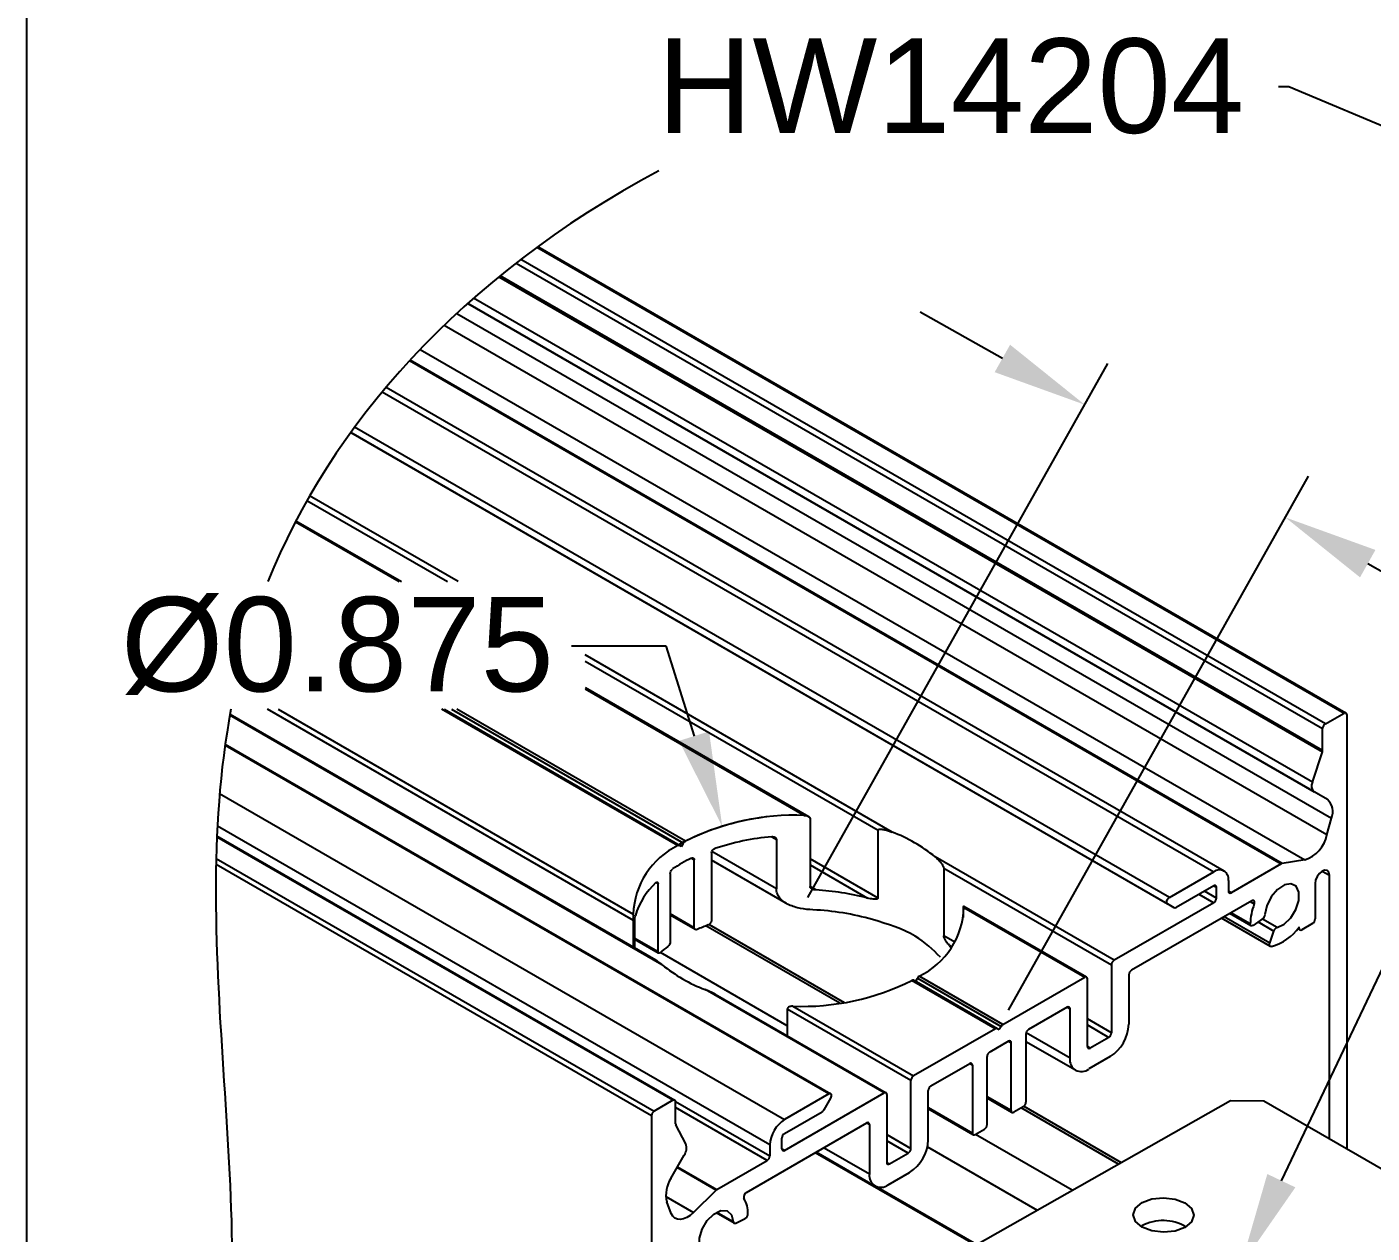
# Model space of a CAD drawing. Extents: x 0 to 12.5, y -12.4 to 0.
# Drawn here: x 0 to 3.558, y -5.722 to -2.53 of the extents above; entities that cross this region are included whole.
import ezdxf
from ezdxf import colors
from ezdxf.entities.mleader import LeaderData, LeaderLine
from ezdxf.math import Vec2, Vec3

# ---------------------------------------------------------------- set-up
doc = ezdxf.new("R2010")
doc.units = 0
doc.header["$LTSCALE"] = 0.5
doc.header["$MEASUREMENT"] = 0
doc.layers.get('Defpoints').update_dxf_attribs({"linetype": 'CONTINUOUS'})
for name, color, linetype in [('Brackets', 181, 'CONTINUOUS'), ('Dimension', 10, 'CONTINUOUS'), ('FAB DWG', 221, 'CONTINUOUS'), ('Housing', 150, 'CONTINUOUS')]:
    doc.layers.add(name, color=color, linetype=linetype)
doc.layers.add('Text-Unprinted', color=131, linetype='CONTINUOUS', plot=False)
doc.styles.get("Standard").update_dxf_attribs({"font": 'arial.ttf'})
doc.dimstyles.get("Standard").update_dxf_attribs({"dimtxt": 0.18, "dimasz": 0.18, "dimexe": 0.18, "dimexo": 0.0625, "dimgap": 0.09, "dimtad": 0, "dimtih": 1, "dimtoh": 1, "dimdec": 4, "dimzin": 0, "dimdsep": 46, "dimtxsty": 'Standard', "dimcen": 0.09, "dimadec": 0, "dimazin": 0, "dimtfac": 1, "dimtdec": 4, "dimtofl": 0, "dimtmove": 0, "dimatfit": 3, "dimfxl": 1, "dimtolj": 1, "dimtzin": 0, "dimarcsym": 0})

# ---------------------------------------------------------------- blocks, each defined once
blk = doc.blocks.new('*D0')
at = {"layer": 'Defpoints', "color": 0, "transparency": 16777216}
for p in [(2.7979, -3.5301), (2.041, -4.8771), (2.5713, -5.1751)]:
    blk.add_point(p, dxfattribs=at)
at = {"layer": 'FAB DWG', "color": 0, "lineweight": -2, "transparency": 16777216}
for p, q in [((2.5799, -3.4076), (2.362, -3.2851)), ((2.0655, -4.8335), (2.8591, -3.4211)), ((2.5958, -5.1315), (3.3894, -3.7191)), ((3.5461, -3.9505), (3.7641, -4.073)), ((3.7641, -4.073), (4.0141, -4.073))]:
    blk.add_line(p, q, dxfattribs=at)
at = {"layer": 'FAB DWG', "color": 0, "transparency": 16777216}
for points in [[(2.6003, -3.3713), (2.5595, -3.4439), (2.7979, -3.5301)], [(3.5665, -3.9142), (3.5257, -3.9868), (3.3282, -3.8281)]]:
    blk.add_solid(points, dxfattribs=at)
at = {"layer": 'FAB DWG', "color": 0, "transparency": 16777216, "insert": (4.3997, -4.073), "char_height": 0.25, "attachment_point": 5}
blk.add_mtext('\\A1;0.75', dxfattribs=at)
blk = doc.blocks.new('*D1')
at = {"layer": 'Defpoints', "color": 0, "transparency": 16777216}
for p in [(1.8389, -4.6455), (2.2246, -5.8809)]:
    blk.add_point(p, dxfattribs=at)
at = {"layer": 'FAB DWG', "color": 0, "lineweight": -2, "transparency": 16777216}
for p, q in [((1.4399, -4.1682), (1.6899, -4.1682)), ((1.6899, -4.1682), (1.7644, -4.4068))]:
    blk.add_line(p, q, dxfattribs=at)
blk.add_arc((2.0317, -5.2632), 0.6471, 96.6003, 118.4069, dxfattribs=at)
at = {"layer": 'FAB DWG', "color": 0, "transparency": 16777216}
blk.add_solid([(1.8041, -4.3944), (1.7246, -4.4193), (1.8389, -4.6455)], dxfattribs=at)
at = {"layer": 'FAB DWG', "color": 0, "transparency": 16777216, "insert": (0.8211, -4.1682), "char_height": 0.25, "attachment_point": 5}
blk.add_mtext('\\A1;%%c0.875', dxfattribs=at)

msp = doc.modelspace()

# ---------------------------------------------------------------- linework, layer by layer
at = {"layer": 'Brackets', "transparency": 16777216}
for p, q in [((2.4758, -5.7721), (3.1828, -5.3711)), ((3.1828, -5.3711), (3.2712, -5.3715)), ((3.2712, -5.3715), (3.9536, -5.7655)), ((2.949, -5.7023), (2.9464, -5.7038))]:
    msp.add_line(p, q, dxfattribs=at)
at = {"layer": 'Brackets', "transparency": 16777216, "flags": 128}
msp.add_lwpolyline([(3.0626, -5.7063), (3.0367, -5.7161), (3.0061, -5.7194), (2.9755, -5.7158), (2.9495, -5.7057), (2.9322, -5.6908), (2.9261, -5.6733), (2.9322, -5.6558), (2.9495, -5.641), (2.9755, -5.6312), (3.0061, -5.6279), (3.0367, -5.6315), (3.0626, -5.6416), (3.08, -5.6565), (3.0861, -5.6741), (3.08, -5.6916), (3.0626, -5.7063)], dxfattribs=at)
at = {"layer": 'Brackets', "transparency": 16777216}
msp.add_arc((3.0049, -5.8083), 0.1199, 59.7679, 117.7938, dxfattribs=at)
at = {"layer": 'Dimension', "transparency": 16777216}
msp.add_open_spline([(1.6715, -2.9109), (1.1444, -3.1926), (0.8008, -3.5899), (0.6372, -3.9981)], degree=3, dxfattribs=at)
msp.add_open_spline([(0.5397, -4.3358), (0.4787, -4.6604), (0.5422, -5.6455), (0.6057, -6.6306), (0, -7.2473)], degree=3, knots=[0.633639, 0.633639, 0.633639, 0.633639, 1, 1.728795, 1.728795, 1.728795, 1.728795], dxfattribs=at)
at = {"layer": 'Housing', "transparency": 16777216}
for p, q in [((1.3489, -3.1135), (3.4835, -4.3457)), ((1.3515, -3.1116), (3.4885, -4.3452)), ((1.2938, -3.1551), (3.4269, -4.3866)), ((3.434, -4.3743), (1.3059, -3.1458)), ((1.2485, -3.1913), (3.4262, -4.4484)), ((3.4269, -4.4446), (1.2515, -3.1888)), ((1.1659, -3.262), (3.4041, -4.5541)), ((3.4394, -4.5745), (1.1659, -3.262)), ((3.3999, -4.5288), (1.1814, -3.2481)), ((1.1368, -3.2885), (3.4501, -4.624)), ((3.4383, -4.6683), (1.1032, -3.3203)), ((1.0122, -3.4134), (3.3176, -4.7443)), ((3.32, -4.7434), (1.0136, -3.4119)), ((1.0401, -3.3836), (3.3794, -4.734)), ((0.9501, -3.4838), (3.1662, -4.7631)), ((0.9396, -3.4963), (3.1387, -4.7659)), ((3.0215, -4.8336), (0.8667, -3.5896)), ((3.0341, -4.8606), (0.8565, -3.6035)), ((0.8565, -3.6035), (3.0165, -4.8504)), ((0.7407, -3.7836), (1.1122, -3.9981)), ((1.1405, -3.9981), (0.7477, -3.7713)), ((0.7102, -3.8395), (0.9849, -3.9981)), ((0.7116, -3.8369), (0.9908, -3.9981)), ((2.288, -4.6605), (1.4766, -4.1921)), ((1.4766, -4.2084), (2.2513, -4.6557)), ((1.4766, -4.2785), (2.0667, -4.6192)), ((1.4766, -4.2819), (2.0563, -4.6165)), ((1.6045, -4.8946), (0.6365, -4.3358)), ((0.6648, -4.3358), (1.6037, -4.8778)), ((1.7218, -4.6962), (1.0974, -4.3358)), ((1.1032, -4.3358), (1.7266, -4.6957)), ((1.1232, -4.3358), (1.7366, -4.6899)), ((1.7418, -4.6847), (1.1374, -4.3358)), ((1.6799, -5.0115), (0.5368, -4.3517)), ((0.5374, -4.3486), (1.6633, -4.9986)), ((3.434, -4.3743), (3.4835, -4.3457)), ((3.4905, -4.3498), (3.4905, -5.4981)), ((3.4269, -4.4446), (3.4269, -4.3866)), ((2.1211, -5.3533), (0.5241, -4.4314)), ((0.5245, -4.4282), (2.1261, -5.3528)), ((3.3999, -4.5288), (3.4262, -4.4484)), ((0.5098, -4.5586), (2.0038, -5.421)), ((3.4394, -4.5745), (3.4041, -4.5541)), ((3.4383, -4.6683), (3.4501, -4.624)), ((1.9649, -5.4884), (0.5039, -4.6449)), ((2.0712, -4.6252), (2.0712, -4.8048)), ((2.2513, -4.8353), (2.2513, -4.6557)), ((1.7086, -5.3703), (0.5025, -4.6741)), ((0.5027, -4.6708), (1.7136, -5.3698)), ((1.7316, -4.6985), (1.7266, -4.6957)), ((1.9699, -4.6728), (1.9822, -4.6799)), ((1.9822, -4.6799), (1.9822, -4.8106)), ((0.5006, -4.7301), (1.6591, -5.3989)), ((1.7573, -4.7297), (1.7651, -4.7342)), ((1.8105, -4.7155), (1.8105, -4.8951)), ((1.9822, -4.8106), (1.8113, -4.7119)), ((2.2513, -4.8353), (2.0712, -4.7313)), ((2.8753, -4.9996), (2.4021, -4.7263)), ((1.6521, -5.4112), (0.5003, -4.7462)), ((1.7651, -4.9138), (1.7651, -4.7342)), ((2.0085, -4.8494), (1.8105, -4.7351)), ((2.0712, -4.7476), (2.2229, -4.8352)), ((2.4246, -4.7557), (2.4246, -4.9353)), ((2.4246, -4.7557), (2.8683, -5.0118)), ((3.0215, -4.8336), (3.1387, -4.7659)), ((3.3176, -4.7443), (3.1847, -4.821)), ((3.3794, -4.734), (3.32, -4.7434)), ((3.4258, -4.764), (3.4446, -4.7748)), ((1.6691, -4.7971), (1.6638, -4.7941)), ((1.6691, -4.9768), (1.6691, -4.7971)), ((1.7014, -4.7709), (1.7014, -4.9506)), ((3.1387, -4.8026), (3.0391, -4.8601)), ((3.1387, -4.8026), (3.1458, -4.8067)), ((3.1776, -4.7883), (3.1776, -4.8169)), ((3.407, -4.7965), (3.407, -4.8904)), ((3.4446, -5.4716), (3.4446, -4.7748)), ((2.0867, -4.8137), (2.0712, -4.8048)), ((3.0998, -4.8251), (3.1387, -4.8475)), ((3.1458, -4.8353), (3.114, -4.8169)), ((3.1458, -4.8353), (3.1458, -4.8067)), ((3.1847, -4.821), (3.1776, -4.8169)), ((2.4774, -4.8864), (2.4774, -4.8597)), ((2.4777, -4.8564), (2.8026, -5.044)), ((2.4782, -4.8601), (2.7976, -5.0445)), ((3.1387, -4.8475), (2.8753, -4.9996)), ((3.2399, -4.8422), (2.9213, -5.0261)), ((3.0341, -4.8606), (3.0165, -4.8504)), ((3.2356, -4.8447), (3.2461, -4.8508)), ((1.6045, -4.9647), (1.6045, -4.8946)), ((1.6074, -4.9663), (1.6074, -4.8963)), ((1.7651, -4.9138), (1.7014, -4.8771)), ((1.7674, -4.9185), (1.7014, -4.8805)), ((2.1499, -5.1135), (1.7955, -4.9089)), ((1.804, -4.9054), (2.1615, -5.1117)), ((3.2886, -4.963), (3.1596, -4.8885)), ((3.2872, -4.9546), (3.1662, -4.8847)), ((3.2376, -4.9083), (3.1815, -4.8759)), ((3.2355, -4.9036), (3.1845, -4.8742)), ((3.268, -4.8905), (3.2432, -4.9074)), ((3.2563, -4.8985), (3.2977, -4.9224)), ((3.3062, -4.9132), (3.2676, -4.8908)), ((3.3999, -4.9026), (3.3716, -4.919)), ((1.6074, -4.9412), (1.6691, -4.9768)), ((1.6707, -4.9811), (1.6074, -4.9446)), ((2.454, -4.9523), (2.4246, -4.9353)), ((3.2872, -4.9546), (3.2977, -4.9224)), ((3.3666, -4.9195), (3.361, -4.9162)), ((3.3646, -4.9149), (3.3629, -4.9139)), ((3.3646, -4.9149), (3.3646, -4.9117)), ((2.0107, -5.173), (1.6753, -4.9793)), ((2.4388, -4.9599), (2.4442, -4.9669)), ((2.4388, -4.9599), (2.4462, -4.9641)), ((2.8683, -5.0118), (2.8683, -5.1915)), ((2.3553, -5.047), (2.5763, -5.1746)), ((2.5813, -5.1693), (2.3602, -5.0417)), ((2.5813, -5.1693), (2.7976, -5.0445)), ((2.8046, -5.2282), (2.8046, -5.0486)), ((2.9142, -5.0384), (2.9142, -5.169)), ((2.2672, -5.3506), (1.7939, -5.0774)), ((2.5613, -5.1809), (2.3402, -5.0532)), ((2.3453, -5.0528), (2.5663, -5.1804)), ((1.8207, -5.0895), (2.2722, -5.3501)), ((2.0256, -5.1214), (2.345, -5.3057)), ((2.0107, -5.1291), (2.0107, -5.1992)), ((2.3379, -5.318), (2.0107, -5.1291)), ((2.7516, -5.1241), (2.6491, -5.1833)), ((2.7516, -5.1241), (2.7587, -5.1282)), ((2.7587, -5.2588), (2.7587, -5.1282)), ((2.8683, -5.1915), (2.8046, -5.1547)), ((2.5613, -5.1809), (2.345, -5.3057)), ((2.5663, -5.1804), (2.5713, -5.1833)), ((2.5763, -5.1746), (2.5713, -5.1833)), ((2.7587, -5.2588), (2.6426, -5.1918)), ((2.8046, -5.171), (2.8612, -5.2037)), ((2.596, -5.2139), (2.5465, -5.2425)), ((2.596, -5.2139), (2.6031, -5.218)), ((2.6031, -5.3976), (2.6031, -5.218)), ((2.642, -5.1955), (2.642, -5.3752)), ((2.7732, -5.2909), (2.642, -5.2151)), ((2.8117, -5.2323), (2.8046, -5.2282)), ((2.8612, -5.2037), (2.8117, -5.2323)), ((2.5395, -5.4343), (2.5395, -5.2547)), ((2.8647, -5.2547), (2.8082, -5.2874)), ((2.391, -5.3323), (2.4935, -5.2731)), ((2.5006, -5.2772), (2.4935, -5.2731)), ((2.5006, -5.2772), (2.5006, -5.4568)), ((2.3379, -5.4976), (2.3379, -5.318)), ((1.7086, -5.3703), (1.6591, -5.3989)), ((2.0038, -5.5027), (2.2672, -5.3506)), ((2.1211, -5.3533), (2.0038, -5.421)), ((2.1084, -5.395), (2.1261, -5.3644)), ((2.2743, -5.3547), (2.2743, -5.5344)), ((2.3839, -5.4752), (2.3839, -5.3445)), ((2.6031, -5.3976), (2.5395, -5.3609)), ((2.6052, -5.4022), (2.5395, -5.3643)), ((1.7156, -5.373), (1.9649, -5.517)), ((1.7157, -5.4325), (1.7157, -5.3744)), ((1.9579, -5.5292), (1.7157, -5.3894)), ((2.0038, -5.4578), (2.1034, -5.4003)), ((2.3839, -5.3894), (2.5006, -5.4568)), ((2.5027, -5.4614), (2.3839, -5.3928)), ((2.6349, -5.3874), (2.6102, -5.4017)), ((2.8869, -5.539), (2.6296, -5.3905)), ((2.6367, -5.3861), (2.8942, -5.5348)), ((1.6521, -5.4112), (1.6521, -8.4977)), ((1.7427, -5.4855), (1.7164, -5.4355)), ((1.9027, -5.6142), (2.2213, -5.4302)), ((2.2283, -5.4343), (2.2213, -5.4302)), ((2.2283, -5.4343), (2.2283, -5.565)), ((1.9968, -5.4986), (1.9968, -5.47)), ((2.2743, -5.4609), (2.3379, -5.4976)), ((2.3309, -5.5099), (2.2743, -5.4772)), ((2.5077, -5.4609), (2.5324, -5.4466)), ((2.7647, -5.6083), (2.5085, -5.4604)), ((1.9649, -5.4884), (1.9649, -5.517)), ((1.9968, -5.4986), (2.0038, -5.5027)), ((2.5085, -5.7536), (2.0848, -5.509)), ((2.2428, -5.597), (2.0876, -5.5074)), ((2.1081, -5.4956), (2.2283, -5.565)), ((2.2814, -5.5384), (2.3309, -5.5099)), ((2.3817, -5.4933), (2.672, -5.6609)), ((1.7032, -5.5768), (1.7385, -5.5156)), ((1.8226, -5.6078), (1.7196, -5.5484)), ((1.721, -5.5459), (1.825, -5.6059)), ((1.825, -5.6059), (1.9579, -5.5292)), ((2.2743, -5.5344), (2.2814, -5.5384)), ((2.2778, -5.5935), (2.3344, -5.5609)), ((1.7632, -5.667), (1.8226, -5.6078)), ((2.5114, -5.7519), (2.2451, -5.5982)), ((1.6898, -5.6246), (1.7632, -5.667)), ((1.7043, -5.6693), (1.6925, -5.6386)), ((1.8702, -5.6951), (1.8225, -5.6676)), ((1.8251, -5.6661), (1.8681, -5.6909)), ((1.8746, -5.6949), (1.8994, -5.6831))]:
    msp.add_line(p, q, dxfattribs=at)
at = {"layer": 'Housing', "transparency": 16777216, "flags": 128}
for points in [[(3.4446, -4.7748), (3.4431, -4.7673), (3.4391, -4.7626), (3.433, -4.7615), (3.4258, -4.764), (3.4186, -4.7698), (3.4125, -4.778), (3.4084, -4.7874), (3.407, -4.7965)], [(3.3062, -4.9132), (3.3247, -4.9045), (3.3424, -4.8876), (3.3562, -4.8652), (3.3638, -4.8412), (3.364, -4.8197), (3.3567, -4.8041), (3.3431, -4.7973), (3.3256, -4.8003), (3.3071, -4.8126), (3.2907, -4.8321), (3.2791, -4.8556), (3.2744, -4.8791)], [(3.0165, -4.8504), (3.0152, -4.8492), (3.0145, -4.8473), (3.0144, -4.845), (3.0149, -4.8424), (3.016, -4.8397), (3.0175, -4.8372), (3.0194, -4.8351), (3.0215, -4.8336)], [(3.2461, -4.8508), (3.2468, -4.8484), (3.247, -4.8462), (3.2467, -4.8442), (3.246, -4.8427), (3.2449, -4.8417), (3.2434, -4.8412), (3.2417, -4.8414), (3.2399, -4.8422)], [(3.2432, -4.9074), (3.2417, -4.9082), (3.2403, -4.9086), (3.239, -4.9087), (3.2378, -4.9084), (3.2368, -4.9077), (3.2361, -4.9066), (3.2356, -4.9052), (3.2355, -4.9036)], [(3.2912, -4.9634), (3.2899, -4.9634), (3.2887, -4.963), (3.2878, -4.9623), (3.2871, -4.9612), (3.2867, -4.9598), (3.2865, -4.9582), (3.2867, -4.9564), (3.2872, -4.9546)], [(2.1261, -5.3644), (2.1274, -5.3617), (2.1281, -5.3591), (2.1282, -5.3566), (2.1277, -5.3546), (2.1266, -5.3532), (2.125, -5.3524), (2.1232, -5.3525), (2.1211, -5.3533)], [(1.7632, -5.667), (1.7545, -5.6747), (1.7455, -5.6804), (1.7366, -5.6841), (1.7281, -5.6856), (1.7203, -5.6847), (1.7136, -5.6817), (1.7082, -5.6765), (1.7043, -5.6693)], [(1.8364, -5.7617), (1.8178, -5.7744), (1.8002, -5.7778), (1.7864, -5.7714), (1.7787, -5.7563), (1.7786, -5.7349), (1.7859, -5.711), (1.7994, -5.6885), (1.817, -5.6712), (1.8355, -5.6621), (1.8519, -5.6627), (1.8635, -5.6729), (1.8681, -5.6909)]]:
    msp.add_lwpolyline(points, dxfattribs=at)
at = {"layer": 'Housing', "transparency": 16777216}
for centre, radius, start, end in [((3.4422, -4.3873), 0.0154, 122.6055, 177.3945), ((3.4862, -4.3491), 0.00437, 350.786, 129.2033), ((3.4144, -4.4444), 0.0125, 341.2194, 359.1697), ((3.4186, -4.5387), 0.0211, 152.267, 226.7457), ((3.4108, -4.6065), 0.043, 336.0699, 48.2977), ((2.0317, -5.2632), 0.6471, 87.8267, 116.6218), ((2.1423, -5.0445), 0.4107, 50.7759, 69.2295), ((2.0302, -5.3376), 0.6675, 95.183, 108.4154), ((3.3514, -4.6497), 0.0889, 288.3623, 347.9013), ((1.8134, -4.8849), 0.2098, 115.8942, 178.0506), ((1.9382, -5.1001), 0.4122, 116.0216, 123.973), ((3.1539, -4.7845), 0.024, 350.786, 129.2033), ((3.3213, -4.7504), 0.00711, 100.024, 120.9546), ((1.801, -4.9407), 0.2008, 133.1218, 162.7172), ((3.1415, -4.806), 0.00437, 350.786, 129.2033), ((2.0459, -5.5148), 0.7022, 75.3969, 86.6681), ((3.1305, -4.8346), 0.0154, 302.6055, 357.3945), ((3.1819, -4.8176), 0.00437, 170.786, 309.2033), ((2.0462, -5.5635), 0.6979, 74.1787, 87.3173), ((2.2686, -4.853), 0.2098, 295.8942, 358.0506), ((3.0362, -4.856), 0.00503, 245.686, 305.6182), ((3.3896, -4.907), 0.1541, 158.5886, 178.7427), ((1.9841, -5.3909), 0.5176, 110.6156, 114.0763), ((3.2588, -4.8778), 0.0157, 305.8309, 355.4589), ((3.3917, -4.8897), 0.0154, 302.6055, 357.3945), ((3.2595, -4.8405), 0.1269, 284.4604, 325.8462), ((3.311, -4.9261), 0.0137, 110.2214, 164.6369), ((3.3689, -4.9156), 0.00437, 170.786, 309.2033), ((1.8834, -5.2165), 0.3155, 126.6255, 131.4395), ((1.9396, -4.6934), 0.4107, 230.7759, 249.2295), ((2.8836, -5.0125), 0.0154, 122.6055, 177.3945), ((2.8003, -5.0479), 0.00437, 350.786, 129.2033), ((2.9296, -5.0391), 0.0154, 122.6055, 177.3945), ((2.0502, -4.4747), 0.6471, 267.8267, 296.6218), ((2.7544, -5.1275), 0.00437, 350.786, 129.2033), ((2.5642, -5.185), 0.00503, 65.686, 125.6182), ((2.5889, -5.1816), 0.0144, 121.9547, 151.1444), ((2.6574, -5.1962), 0.0154, 122.6055, 177.3945), ((2.8529, -5.1908), 0.0154, 302.6055, 357.3945), ((2.8068, -5.1641), 0.1076, 302.6055, 357.3945), ((2.5988, -5.2173), 0.00437, 350.786, 129.2033), ((2.8089, -5.2289), 0.00437, 170.786, 309.2033), ((2.5548, -5.2554), 0.0154, 122.6055, 177.3945), ((2.7889, -5.2637), 0.0306, 170.786, 309.2033), ((2.4963, -5.2765), 0.00437, 350.786, 129.2033), ((2.3533, -5.3187), 0.0154, 122.6055, 177.3945), ((2.3993, -5.3452), 0.0154, 122.6055, 177.3945), ((1.7114, -5.3737), 0.00437, 350.786, 129.2033), ((2.27, -5.354), 0.00437, 350.786, 129.2033), ((1.6674, -5.4119), 0.0154, 122.6055, 177.3945), ((2.0958, -5.388), 0.0144, 301.9547, 331.1444), ((2.6074, -5.3983), 0.00437, 170.786, 309.2033), ((2.6267, -5.3745), 0.0154, 302.6055, 357.3945), ((1.7223, -5.4326), 0.0066, 178.4318, 205.9359), ((2.0494, -5.4922), 0.0845, 122.6055, 177.3945), ((2.224, -5.4336), 0.00437, 350.786, 129.2033), ((2.5241, -5.4337), 0.0154, 302.6055, 357.3945), ((2.0121, -5.4707), 0.0154, 122.6055, 177.3945), ((2.2764, -5.4703), 0.1076, 302.6055, 357.3945), ((2.5049, -5.4575), 0.00437, 170.786, 309.2033), ((1.7107, -5.4964), 0.0338, 325.2486, 18.7756), ((2.0011, -5.4993), 0.00437, 170.786, 309.2033), ((2.3226, -5.4969), 0.0154, 302.6055, 357.3945), ((1.9496, -5.5163), 0.0154, 302.6055, 357.3945), ((2.2786, -5.535), 0.00437, 170.786, 309.2033), ((1.7675, -5.6198), 0.0774, 146.2754, 194.1136), ((2.2585, -5.5699), 0.0306, 170.786, 309.2033), ((1.831, -5.6162), 0.0119, 120.5698, 135.4031), ((1.9091, -5.6258), 0.0133, 119.0141, 198.0148), ((1.8334, -5.668), 0.0737, 358.0667, 31.1675), ((1.8723, -5.6914), 0.00422, 173.8358, 302.286), ((1.892, -5.6699), 0.0151, 299.4098, 357.8546)]:
    msp.add_arc(centre, radius, start, end, dxfattribs=at)
at = {"layer": 'Housing', "transparency": 16777216, "extrusion": (0, 0, -1)}
for start_param, end_param in [(4.712348, 4.728511), (1.554593, 1.570756)]:
    msp.add_ellipse((2.041, -4.8771), major_axis=(0.3094, 0.5358), ratio=0.577335, start_param=start_param, end_param=end_param, dxfattribs=at)
at = {"layer": 'Housing', "transparency": 16777216}
for points, knots in [([(2.0563, -4.6165), (2.0596, -4.6166), (2.0629, -4.6173), (2.0672, -4.6194), (2.0685, -4.6202), (2.0705, -4.6225), (2.0712, -4.6238), (2.0712, -4.6252)], [0, 0, 0, 0, 0.5, 0.5, 0.75, 0.75, 1, 1, 1, 1]), ([(2.2513, -4.6557), (2.2513, -4.6549), (2.2518, -4.6543), (2.253, -4.6535), (2.2537, -4.6533), (2.2559, -4.6528), (2.2575, -4.6528), (2.2623, -4.653), (2.2655, -4.6536), (2.2752, -4.6558), (2.2817, -4.658), (2.288, -4.6605)], [0, 0, 0, 0, 0.0625, 0.0625, 0.125, 0.125, 0.25, 0.25, 0.5, 0.5, 1, 1, 1, 1]), ([(1.9699, -4.6728), (1.9728, -4.6725), (1.9757, -4.673), (1.9804, -4.6754), (1.9822, -4.6775), (1.9822, -4.6799)], [0, 0, 0, 0, 0.5, 0.5, 1, 1, 1, 1]), ([(1.7573, -4.7297), (1.7594, -4.7287), (1.7613, -4.7287), (1.7642, -4.7303), (1.7651, -4.732), (1.7651, -4.7342)], [0, 0, 0, 0, 0.5, 0.5, 1, 1, 1, 1]), ([(1.8105, -4.7155), (1.8105, -4.7133), (1.8115, -4.7108), (1.8147, -4.7067), (1.817, -4.7051), (1.8193, -4.7043)], [0, 0, 0, 0, 0.5, 0.5, 1, 1, 1, 1]), ([(2.4021, -4.7263), (2.4064, -4.73), (2.4106, -4.7339), (2.4165, -4.7408), (2.4184, -4.7432), (2.4212, -4.7473), (2.4221, -4.7488), (2.4233, -4.7512), (2.4237, -4.7521), (2.4243, -4.7539), (2.4246, -4.7549), (2.4246, -4.7557)], [0, 0, 0, 0, 0.5, 0.5, 0.75, 0.75, 0.875, 0.875, 0.9375, 0.9375, 1, 1, 1, 1]), ([(1.7014, -4.7709), (1.7014, -4.7688), (1.7021, -4.7662), (1.7045, -4.7615), (1.7061, -4.7595), (1.7078, -4.7583)], [0, 0, 0, 0, 0.5, 0.5, 1, 1, 1, 1]), ([(1.6638, -4.7941), (1.6651, -4.7927), (1.6665, -4.7923), (1.6685, -4.7934), (1.6691, -4.795), (1.6691, -4.7971)], [0, 0, 0, 0, 0.5, 0.5, 1, 1, 1, 1]), ([(2.0789, -4.8664), (2.0678, -4.8658), (2.0569, -4.8646), (2.0355, -4.8605), (2.0249, -4.8574), (2.006, -4.8486), (1.9976, -4.8429), (1.9886, -4.832), (1.9863, -4.8281), (1.9831, -4.8197), (1.9822, -4.8151), (1.9822, -4.8106)], [0, 0, 0, 0, 0.25, 0.25, 0.5, 0.5, 0.75, 0.75, 0.875, 0.875, 1, 1, 1, 1]), ([(2.0867, -4.8137), (2.0833, -4.8135), (2.0799, -4.8128), (2.0754, -4.8107), (2.074, -4.8098), (2.0719, -4.8076), (2.0712, -4.8062), (2.0712, -4.8048)], [0, 0, 0, 0, 0.5, 0.5, 0.75, 0.75, 1, 1, 1, 1]), ([(2.2513, -4.8353), (2.2513, -4.8365), (2.2503, -4.8372), (2.2482, -4.838), (2.2471, -4.8381), (2.2435, -4.8385), (2.241, -4.8383), (2.2334, -4.8376), (2.2282, -4.8366), (2.2229, -4.8352)], [0, 0, 0, 0, 0.125, 0.125, 0.25, 0.25, 0.5, 0.5, 1, 1, 1, 1]), ([(2.4774, -4.8597), (2.4774, -4.8583), (2.4775, -4.8574), (2.4776, -4.8564), (2.4777, -4.8563), (2.4779, -4.8569), (2.4781, -4.8582), (2.4782, -4.8601)], [0, 0, 0, 0, 0.25, 0.25, 0.5, 0.5, 1, 1, 1, 1]), ([(1.6045, -4.8946), (1.6045, -4.8932), (1.6045, -4.8915), (1.6043, -4.8882), (1.6042, -4.8866), (1.604, -4.8822), (1.6038, -4.8797), (1.6037, -4.8778)], [0, 0, 0, 0, 0.25, 0.25, 0.5, 0.5, 1, 1, 1, 1]), ([(1.6074, -4.8963), (1.6074, -4.8938), (1.6077, -4.8906), (1.6083, -4.885), (1.6088, -4.8827), (1.6093, -4.881)], [0, 0, 0, 0, 0.5, 0.5, 1, 1, 1, 1]), ([(1.8105, -4.8951), (1.8105, -4.8973), (1.8095, -4.8998), (1.8063, -4.904), (1.8041, -4.9056), (1.8019, -4.9065)], [0, 0, 0, 0, 0.5, 0.5, 1, 1, 1, 1]), ([(2.4163, -4.9917), (2.3959, -4.9716), (2.3508, -4.927), (2.277, -4.9044), (2.2365, -4.8921)], [0, 0, 0, 0, 0.451411, 1, 1, 1, 1]), ([(1.7729, -4.9184), (1.7709, -4.9193), (1.7688, -4.9194), (1.7659, -4.9177), (1.7651, -4.916), (1.7651, -4.9138)], [0, 0, 0, 0, 0.5, 0.5, 1, 1, 1, 1]), ([(2.4388, -4.9599), (2.4364, -4.9568), (2.4339, -4.9534), (2.43, -4.9475), (2.4287, -4.9454), (2.4269, -4.9419), (2.4262, -4.9407), (2.4251, -4.9381), (2.4246, -4.9365), (2.4246, -4.9353)], [0, 0, 0, 0, 0.5, 0.5, 0.75, 0.75, 0.875, 0.875, 1, 1, 1, 1]), ([(1.6746, -4.98), (1.6731, -4.9813), (1.6717, -4.9817), (1.6697, -4.9805), (1.6691, -4.979), (1.6691, -4.9768)], [0, 0, 0, 0, 0.5, 0.5, 1, 1, 1, 1]), ([(1.7014, -4.9506), (1.7014, -4.9527), (1.7007, -4.9553), (1.6984, -4.96), (1.6968, -4.9621), (1.6952, -4.9633)], [0, 0, 0, 0, 0.5, 0.5, 1, 1, 1, 1]), ([(1.6799, -5.0115), (1.6761, -5.0083), (1.6703, -5.0032), (1.6651, -5), (1.6632, -4.9989)], [0, 0, 0, 0, 0.636333, 1, 1, 1, 1]), ([(1.8206, -5.0896), (1.8136, -5.0861), (1.8046, -5.0816), (1.7959, -5.0782), (1.7939, -5.0774)], [0, 0, 0, 0, 0.779209, 1, 1, 1, 1]), ([(2.0256, -5.1214), (2.0223, -5.1213), (2.0191, -5.1218), (2.0148, -5.1236), (2.0134, -5.1244), (2.0114, -5.1264), (2.0107, -5.1277), (2.0107, -5.1291)], [0, 0, 0, 0, 0.5, 0.5, 0.75, 0.75, 1, 1, 1, 1])]:
    msp.add_open_spline(points, degree=3, knots=knots, dxfattribs=at)
for points in [[(1.7218, -4.6962), (1.7236, -4.6951), (1.7253, -4.6949), (1.7266, -4.6957)], [(1.7366, -4.6899), (1.738, -4.6876), (1.7398, -4.6857), (1.7418, -4.6847)], [(2.3602, -5.0417), (2.3584, -5.0428), (2.3566, -5.0447), (2.3553, -5.047)], [(2.3453, -5.0528), (2.3439, -5.052), (2.3421, -5.0522), (2.3402, -5.0532)]]:
    msp.add_open_spline(points, degree=3, dxfattribs=at)
at = {"layer": 'Text-Unprinted', "transparency": 16777216}
msp.add_lwpolyline([(0, 0), (12.4982, 0), (12.4982, -12.3973), (0, -12.3973)], close=True, dxfattribs=at)

# ---------------------------------------------------------------- dimensions: what is measured, and where the dimension line sits
at = {"layer": 'FAB DWG', "transparency": 16777216}
dim = msp.add_linear_dim(base=(2.7979, -3.5301), p1=(2.5713, -5.1751), p2=(2.041, -4.8771), angle=150.6688, text='0.75', dimstyle='Standard', override={"dimtxt": 0.25, "dimasz": 0.25, "dimexe": 0.125, "dimexo": 0.05, "dimgap": 0.06, "dimdec": 3, "dimadec": 3, "dimtdec": 3}, dxfattribs=at)
dim.commit()
dim.dimension.update_dxf_attribs({"geometry": '*D0', "text_midpoint": (4.3997, -4.073), "dimtype": 129})
dim = msp.add_diameter_dim_2p(p1=(2.2246, -5.8809), p2=(1.8389, -4.6455), text='%%c0.875', dimstyle='Standard', override={"dimtxt": 0.25, "dimasz": 0.25, "dimexe": 0.125, "dimexo": 0.05, "dimgap": 0.06, "dimdec": 3, "dimcen": 0, "dimadec": 3, "dimtdec": 3}, dxfattribs=at)
dim.commit()
dim.dimension.update_dxf_attribs({"geometry": '*D1', "text_midpoint": (0.8211, -4.1682)})

# ---------------------------------------------------------------- leaders
ml = msp.add_multileader_mtext('Standard', dxfattribs=at)
ml.set_content('HW14204', color=256)
ml.set_leader_properties()
ml.build(insert=Vec2(0, 0))
ml.multileader.update_dxf_attribs({"text_right_attachment_type": 2, "dogleg_length": 0.36, "arrow_head_size": 0.25})
ctx = ml.context
ctx.base_point, ctx.char_height, ctx.arrow_head_size, ctx.landing_gap_size, ctx.plane_origin = Vec3(1.6216, -2.6881), 0.25, 0.25, 0.09, Vec3(3.974, -3.1317)
ctx.right_attachment, ctx.text_align_type = 2, 2
notes = []
notes.append((ctx, [(0, (1, 1, 0), (3.3374, -2.6886), (-1, 0), 0.0276, [(0, [(3.9602, -2.9516)], 0, [])])]))
ctx.mtext.insert, ctx.mtext.alignment, ctx.mtext.flow_direction = Vec3(3.2198, -2.561), 3, 5
ml = msp.add_multileader_mtext('Standard', dxfattribs=at)
ml.set_content('BK01090 (x1)\\PHW00289 (x2)', color=256)
ml.set_leader_properties()
ml.build(insert=Vec2(0, 0))
ml.multileader.update_dxf_attribs({"text_right_attachment_type": 2, "dogleg_length": 0.36, "arrow_head_size": 0.25})
ctx = ml.context
ctx.base_point, ctx.char_height, ctx.arrow_head_size, ctx.landing_gap_size, ctx.plane_origin = Vec3(4.1314, -4.63), 0.25, 0.25, 0.09, Vec3(4.3551, -6.4117)
ctx.right_attachment = 2
notes.append((ctx, [(0, (1, 1, 0), (3.7714, -4.63), (1, 0), 0.36, [(0, [(3.2102, -5.8086)], 0, [])])]))
ctx.mtext.insert, ctx.mtext.flow_direction = Vec3(4.2214, -4.4682), 5
for ctx, leaders in notes:
    for number, flags, end, landing, length, lines in leaders:
        leader = LeaderData()
        leader.index, (leader.has_last_leader_line, leader.has_dogleg_vector, leader.attachment_direction) = number, flags
        leader.last_leader_point, leader.dogleg_vector, leader.dogleg_length = Vec3(end), Vec3(landing), length
        for number, points, colour, breaks in lines:
            line = LeaderLine()
            line.index, line.vertices, line.color, line.breaks = number, Vec3.list(points), colors.encode_raw_color(colour), breaks
            leader.lines.append(line)
        ctx.leaders.append(leader)

doc.saveas('drawing.dxf')
